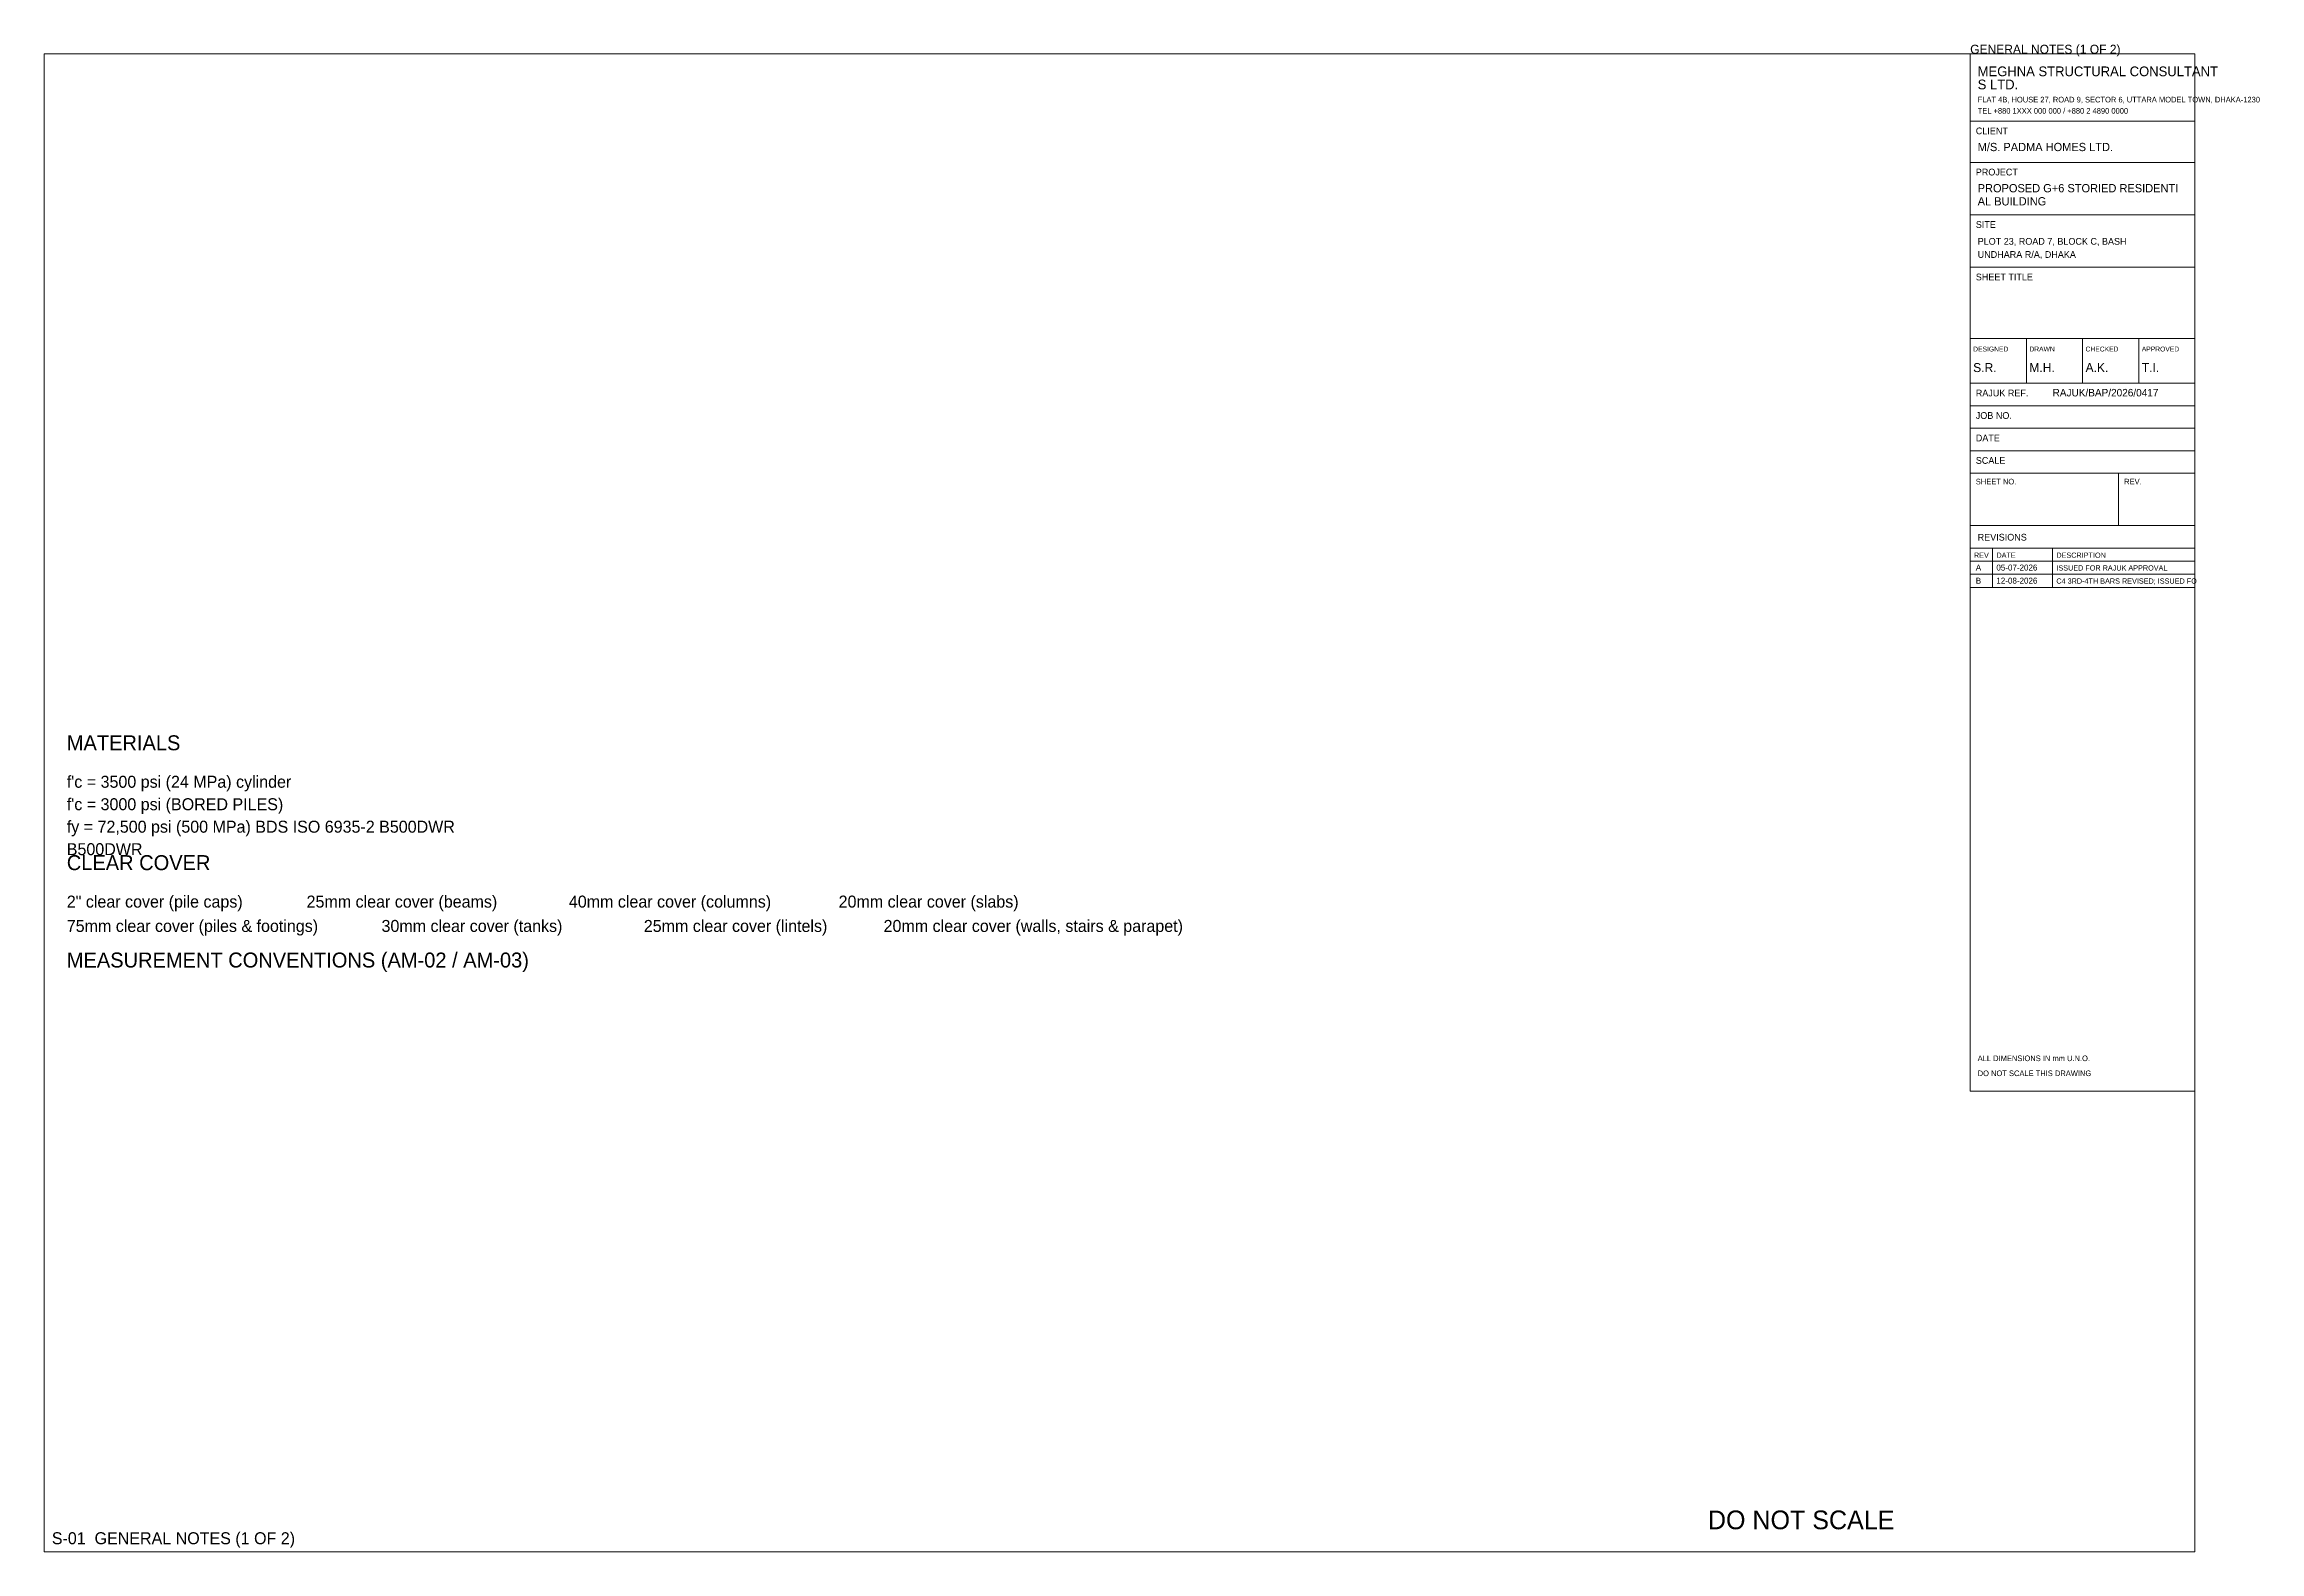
# Paper-space layout 'S-01 GENERAL NOTES (1 OF 2)' of a CAD drawing. Extents: x 10 to 601, y 10 to 413.
import ezdxf

# ---------------------------------------------------------------- set-up
doc = ezdxf.new("R2010")
doc.units = 0
for name, color, linetype, lineweight, plot in [('Sheet', 7, 'Continuous', 0, False), ('Text-1', 7, 'Continuous', 0, False), ('TITLE', 7, 'Continuous', 0, False)]:
    doc.layers.add(name, color=color, linetype=linetype, lineweight=lineweight, plot=plot)

# ---------------------------------------------------------------- blocks, each defined once
blk = doc.blocks.new('TITLE_BLOCK')
at = {"layer": 'TITLE'}
for p, q in [((0, -18), (60, -18)), ((0, -29), (60, -29)), ((0, -43), (60, -43)), ((0, -57), (60, -57)), ((0, -76), (60, -76)), ((0, -76), (0, -88)), ((15, -76), (15, -88)), ((30, -76), (30, -88)), ((45, -76), (45, -88)), ((0, -88), (60, -88)), ((0, -94), (60, -94)), ((0, -100), (60, -100)), ((0, -106), (60, -106)), ((0, -112), (60, -112)), ((39.6, -112), (39.6, -126)), ((0, -126), (60, -126)), ((0, -132), (60, -132)), ((0, -132), (60, -132)), ((0, -135.5), (60, -135.5)), ((6, -132), (6, -142.5)), ((22, -132), (22, -142.5)), ((0, -139), (60, -139)), ((0, -142.5), (60, -142.5))]:
    blk.add_line(p, q, dxfattribs=at)
blk.add_lwpolyline([(0, -277), (60, -277), (60, 0), (0, 0)], close=True, dxfattribs=at)
at = {"layer": 'Text-1'}
for tag, height in [('JOBNO', 2), ('SCALE', 2), ('SHEETTITLE', 2.4), ('SHEETTITLE2', 2.4), ('DATE', 2), ('SHEETNO', 4.5), ('REV', 4.5)]:
    blk.add_attdef(tag, (0, 0), '', height=height, dxfattribs=at)
at = {"layer": 'TITLE'}
for s, height, p in [('MEGHNA STRUCTURAL CONSULTANT', 2.6, (2, -6)), ('S LTD.', 2.6, (2, -9.5)), ('FLAT 4B, HOUSE 27, ROAD 9, SECTOR 6, UTTARA MODEL TOWN, DHAKA-1230', 1.5, (2, -13)), ('TEL +880 1XXX 000 000 / +880 2 4890 0000', 1.5, (2, -16)), ('CLIENT', 1.8, (1.5, -21.5)), ('M/S. PADMA HOMES LTD.', 2.2, (2, -26)), ('PROJECT', 1.8, (1.5, -32.5)), ('PROPOSED G+6 STORIED RESIDENTI', 2.2, (2, -37)), ('AL BUILDING', 2.2, (2, -40.5)), ('SITE', 1.8, (1.5, -46.5)), ('UNDHARA R/A, DHAKA', 1.8, (2, -54.5)), ('PLOT 23, ROAD 7, BLOCK C, BASH', 1.8, (2, -51)), ('SHEET TITLE', 1.8, (1.5, -60.5)), ('DESIGNED', 1.3, (0.8, -79.5)), ('S.R.', 2.4, (0.8, -85)), ('DRAWN', 1.3, (15.8, -79.5)), ('M.H.', 2.4, (15.8, -85)), ('A.K.', 2.4, (30.8, -85)), ('CHECKED', 1.3, (30.8, -79.5)), ('APPROVED', 1.3, (45.8, -79.5)), ('T.I.', 2.4, (45.8, -85)), ('RAJUK REF.', 1.8, (1.5, -91.5)), ('RAJUK/BAP/2026/0417', 2, (22, -91.5)), ('JOB NO.', 1.8, (1.5, -97.5)), ('DATE', 1.8, (1.5, -103.5)), ('SCALE', 1.8, (1.5, -109.5)), ('SHEET NO.', 1.5, (1.5, -115)), ('REV.', 1.5, (41.1, -115)), ('REVISIONS', 1.8, (2, -130)), ('REV', 1.4, (1, -134.6)), ('DATE', 1.4, (7, -134.6)), ('DESCRIPTION', 1.4, (23, -134.6)), ('ALL DIMENSIONS IN mm U.N.O.', 1.5, (2, -269)), ('DO NOT SCALE THIS DRAWING', 1.5, (2, -273))]:
    blk.add_text(s, height=height, dxfattribs=at).set_placement(p)

psp = doc.layouts.new('S-01 GENERAL NOTES (1 OF 2)')

# ---------------------------------------------------------------- linework, layer by layer
at = {"layer": 'Sheet'}
psp.add_lwpolyline([(10, 10), (584, 10), (584, 410), (10, 410)], close=True, dxfattribs=at)

# ---------------------------------------------------------------- block references
at = {"layer": 'TITLE'}
ref = psp.add_blockref('TITLE_BLOCK', (524, 410), dxfattribs=at)
ref.add_attrib('SHEETTITLE', 'GENERAL NOTES (1 OF 2)', (524, 410), dxfattribs={"layer": 'Text-1', "height": 2.4})

# ---------------------------------------------------------------- texts
at = {"layer": 'Sheet'}
for s, height, p in [('MATERIALS', 4, (16, 224)), ('CLEAR COVER', 4, (16, 192)), ('MEASUREMENT CONVENTIONS (AM-02 / AM-03)', 4, (16, 166)), ('S-01  GENERAL NOTES (1 OF 2)', 3.2, (12, 12))]:
    psp.add_text(s, height=height, dxfattribs=at).set_placement(p)
at = {"layer": 'Text-1'}
for s, height, p in [("f'c = 3500 psi (24 MPa) cylinder", 3.2, (16, 214)), ("f'c = 3000 psi (BORED PILES)", 3.2, (16, 208)), ('fy = 72,500 psi (500 MPa) BDS ISO 6935-2 B500DWR', 3.2, (16, 202)), ('B500DWR', 3.2, (16, 196)), ('2" clear cover (pile caps)', 3.2, (16, 182)), ('25mm clear cover (beams)', 3.2, (80, 182)), ('40mm clear cover (columns)', 3.2, (150, 182)), ('20mm clear cover (slabs)', 3.2, (222, 182)), ('75mm clear cover (piles & footings)', 3.2, (16, 175.5)), ('30mm clear cover (tanks)', 3.2, (100, 175.5)), ('25mm clear cover (lintels)', 3.2, (170, 175.5)), ('20mm clear cover (walls, stairs & parapet)', 3.2, (234, 175.5)), ('DO NOT SCALE', 5, (454, 16))]:
    psp.add_text(s, height=height, dxfattribs=at).set_placement(p)
at = {"layer": 'TITLE'}
for s, height, p in [('A', 1.6, (525.5, 272)), ('05-07-2026', 1.6, (531, 272)), ('ISSUED FOR RAJUK APPROVAL', 1.4, (547, 272)), ('B', 1.6, (525.5, 268.5)), ('12-08-2026', 1.6, (531, 268.5)), ('C4 3RD-4TH BARS REVISED; ISSUED FO', 1.4, (547, 268.5))]:
    psp.add_text(s, height=height, dxfattribs=at).set_placement(p)

doc.saveas('drawing.dxf')
